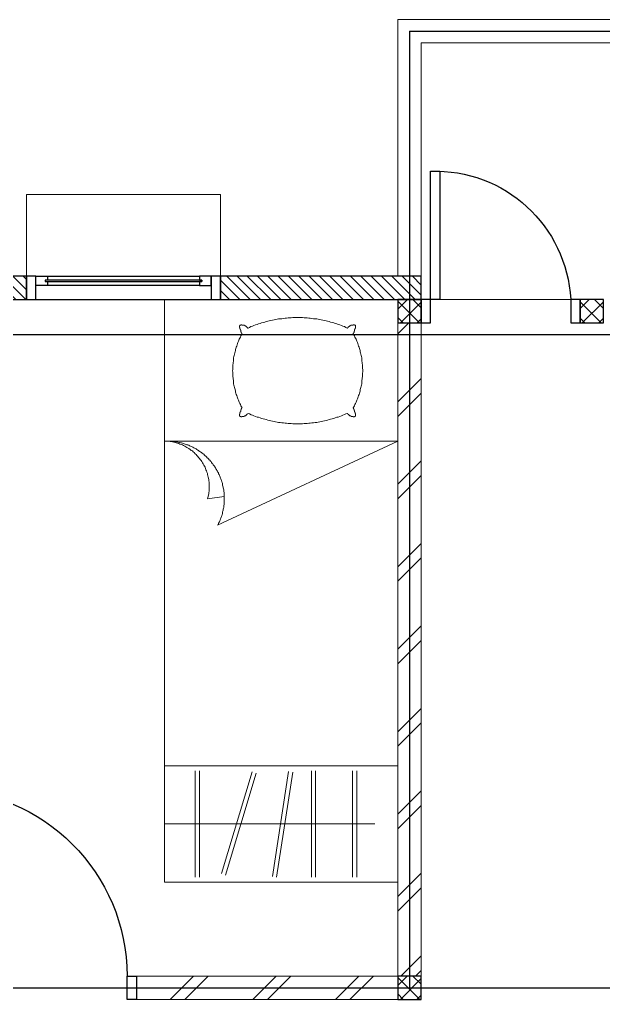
# Model space of a CAD drawing. Header units: millimetres. Extents: x -324 to 75, y -297 to 70.
# Drawn here: x -82.176 to -79.676, y 8.125 to 12.325 of the extents above; entities that cross this region are included whole.
import ezdxf

# ---------------------------------------------------------------- set-up
doc = ezdxf.new("R2010")
doc.units = ezdxf.units.MM
doc.layers.get('defpoints').update_dxf_attribs({"color": 1})
for name, color, linetype, lineweight in [('ars', 11, 'Continuous', 0), ('KOL', 1, 'Continuous', 30), ('KOLOM', 4, 'Continuous', 9), ('lan', 7, 'Continuous', 15), ('tem', 5, 'Continuous', 20)]:
    doc.layers.add(name, color=color, linetype=linetype, lineweight=lineweight)
doc.layers.add('as', color=1, linetype='Continuous', plot=False)
doc.layers.add('Kusen', color=30, linetype='Continuous')

# ---------------------------------------------------------------- blocks, each defined once
blk = doc.blocks.new('T. J2')
at = {"layer": 'Kusen'}
for p, q in [((-0.3692, 0.1), (0.2808, 0.1)), ((0.2808, 0.06), (-0.3692, 0.06)), ((-0.4192, 0), (0.3308, 0))]:
    blk.add_line(p, q, dxfattribs=at)
for points in [[(-0.4592, 0), (-0.4192, 0), (-0.4192, 0.1), (-0.4592, 0.1)], [(0.3308, 0), (0.3708, 0), (0.3708, 0.1), (0.3308, 0.1)]]:
    blk.add_lwpolyline(points, close=True, dxfattribs=at)
for points in [[(-0.3692, 0.0775), (-0.3692, 0.06), (-0.4192, 0.06), (-0.4192, 0.1), (-0.3692, 0.1), (-0.3692, 0.0825), (-0.3792, 0.0825), (-0.3792, 0.0775), (-0.3692, 0.0775)], [(0.2808, 0.0775), (0.2808, 0.06), (0.3308, 0.06), (0.3308, 0.1), (0.2808, 0.1), (0.2808, 0.0825), (0.2908, 0.0825), (0.2908, 0.0775), (0.2808, 0.0775)]]:
    blk.add_lwpolyline(points, dxfattribs=at)
at = {"layer": 'Kusen', "color": 141}
blk.add_lwpolyline([(-0.3792, 0.0775), (0.2908, 0.0775), (0.2908, 0.0825), (-0.3792, 0.0825)], close=True, dxfattribs=at)
blk = doc.blocks.new('K 10.10')
at = {"layer": 'ars'}
h = blk.add_hatch(dxfattribs=at)
h.set_pattern_fill('_USER', color=256, scale=0.05, angle=45, double=1, pattern_type=0)
h.set_pattern_definition([(45, (0, 0), (-0.035355339, 0.035355339), []), (135, (0, 0), (-0.035355339, -0.035355339), [])])
h.paths.add_polyline_path([(1560.5383, 1380.4069), (1560.6383, 1380.4069), (1560.6383, 1380.5069), (1560.5383, 1380.5069)])
at = {"layer": 'KOL'}
blk.add_lwpolyline([(1560.5383, 1380.4069), (1560.6383, 1380.4069), (1560.6383, 1380.5069), (1560.5383, 1380.5069)], close=True, dxfattribs=at)
blk = doc.blocks.new('P.60')
at = {"layer": 'Kusen'}
for points in [[(1472.8348, 997.5354), (1472.8748, 997.5354), (1472.8748, 997.4354), (1472.8348, 997.4354)], [(1473.4748, 997.5354), (1473.5148, 997.5354), (1473.5148, 997.4354), (1473.4748, 997.4354)], [(1472.8748, 996.8854), (1472.9148, 996.8854), (1472.9148, 997.4354), (1472.8748, 997.4354)]]:
    blk.add_lwpolyline(points, close=True, dxfattribs=at)
blk.add_arc((1472.8948, 997.4658), 0.5808, 268.0266, 356.9943, dxfattribs=at)
blk = doc.blocks.new('P.80')
at = {"layer": 'Kusen'}
for points in [[(-69.8094, -74.8368), (-69.7694, -74.8368), (-69.7694, -74.0368), (-69.8094, -74.0368)], [(-70.6094, -74.9368), (-70.5694, -74.9368), (-70.5694, -74.8368), (-70.6094, -74.8368)], [(-69.7694, -74.9368), (-69.7294, -74.9368), (-69.7294, -74.8368), (-69.7694, -74.8368)]]:
    blk.add_lwpolyline(points, close=True, dxfattribs=at)
blk.add_arc((-69.7694, -74.8368), 0.8, 90, 180, dxfattribs=at)
blk = doc.blocks.new('BED2')
blk.add_lwpolyline([(-0.4994, 1.9988), (0.4994, 1.9988), (0.4994, 0), (-0.4994, 0)], close=True)
for points in [[(0.4994, 1.9988), (0.4994, 0)], [(-0.1435, 1.8765), (-0.1435, 1.8765), (-0.1435, 1.8765), (-0.1447, 1.8765), (-0.1447, 1.8777), (-0.1447, 1.8789), (-0.1471, 1.8789), (-0.1471, 1.8814), (-0.1495, 1.8814), (-0.1495, 1.8826), (-0.1495, 1.8826), (-0.1495, 1.8838), (-0.1519, 1.8838), (-0.1519, 1.8862), (-0.1556, 1.8862), (-0.1556, 1.8874), (-0.158, 1.8874), (-0.158, 1.8886), (-0.1592, 1.8886), (-0.1592, 1.8886), (-0.1689, 1.8886), (-0.1689, 1.8898), (-0.1701, 1.8898), (-0.1701, 1.891), (-0.1737, 1.891), (-0.1737, 1.8898), (-0.1737, 1.8898), (-0.1737, 1.8886), (-0.1774, 1.8886), (-0.1774, 1.8886), (-0.1774, 1.8886), (-0.1774, 1.8862), (-0.1786, 1.8862), (-0.1786, 1.8789), (-0.1774, 1.8789), (-0.1774, 1.8765), (-0.1774, 1.8765), (-0.1774, 1.8729), (-0.1762, 1.8729), (-0.1762, 1.8705), (-0.1749, 1.8705), (-0.1749, 1.868), (-0.1737, 1.868), (-0.1737, 1.8668), (-0.1737, 1.8668), (-0.1737, 1.8632), (-0.1725, 1.8632), (-0.1725, 1.8608), (-0.1713, 1.8608), (-0.1713, 1.8571), (-0.1713, 1.8571), (-0.1713, 1.8559), (-0.1701, 1.8559), (-0.1701, 1.8547), (-0.1689, 1.8547), (-0.1689, 1.8523), (-0.1677, 1.8523)], [(0.2827, 1.8765), (0.2766, 1.8789), (0.2706, 1.8826), (0.2633, 1.885), (0.2573, 1.8874), (0.2512, 1.8898), (0.2439, 1.8923), (0.2379, 1.8947), (0.2306, 1.8959), (0.2246, 1.8983), (0.2185, 1.9007), (0.2113, 1.9019), (0.2052, 1.9044), (0.1979, 1.9056), (0.1919, 1.9068), (0.1846, 1.9092), (0.1786, 1.9104), (0.1713, 1.9116), (0.1653, 1.9128), (0.158, 1.914), (0.1519, 1.9153), (0.1447, 1.9165), (0.1374, 1.9165), (0.1314, 1.9177), (0.1241, 1.9189), (0.118, 1.9189), (0.1108, 1.9201), (0.1047, 1.9201), (0.0975, 1.9201), (0.0902, 1.9213), (0.0841, 1.9213), (0.0769, 1.9213), (0.0708, 1.9213), (0.0636, 1.9213), (0.0563, 1.9213), (0.0502, 1.9213), (0.043, 1.9201), (0.0369, 1.9201), (0.0297, 1.9201), (0.0224, 1.9189), (0.0163, 1.9189), (0.0091, 1.9177), (0.003, 1.9165), (-0.0042, 1.9165), (-0.0115, 1.9153), (-0.0176, 1.914), (-0.0248, 1.9128), (-0.0309, 1.9116), (-0.0381, 1.9104), (-0.0442, 1.9092), (-0.0515, 1.9068), (-0.0575, 1.9056), (-0.0648, 1.9044), (-0.0708, 1.9019), (-0.0781, 1.9007), (-0.0841, 1.8983), (-0.0902, 1.8959), (-0.0975, 1.8947), (-0.1035, 1.8923), (-0.1108, 1.8898), (-0.1168, 1.8874), (-0.1229, 1.885), (-0.1301, 1.8826), (-0.1362, 1.8789), (-0.1423, 1.8765)], [(0.3081, 1.8523), (0.3081, 1.8523), (0.3081, 1.8547), (0.3093, 1.8547), (0.3093, 1.8559), (0.3105, 1.8559), (0.3105, 1.8571), (0.3117, 1.8571), (0.3117, 1.8608), (0.3117, 1.8608), (0.3117, 1.8632), (0.313, 1.8632), (0.313, 1.8668), (0.3142, 1.8668), (0.3142, 1.868), (0.3142, 1.868), (0.3142, 1.8705), (0.3154, 1.8705), (0.3154, 1.8729), (0.3166, 1.8729), (0.3166, 1.8765), (0.3178, 1.8765), (0.3178, 1.8789), (0.3178, 1.8789), (0.3178, 1.8862), (0.3178, 1.8862), (0.3178, 1.8886), (0.3166, 1.8886), (0.3166, 1.8886), (0.3142, 1.8886), (0.3142, 1.8898), (0.313, 1.8898), (0.313, 1.891), (0.3093, 1.891), (0.3093, 1.8898), (0.3081, 1.8898), (0.3081, 1.8886), (0.2996, 1.8886), (0.2996, 1.8886), (0.2972, 1.8886), (0.2972, 1.8874), (0.296, 1.8874), (0.296, 1.8862), (0.2924, 1.8862), (0.2924, 1.8838), (0.29, 1.8838), (0.29, 1.8826), (0.2887, 1.8826), (0.2887, 1.8814), (0.2863, 1.8814), (0.2863, 1.8789), (0.2851, 1.8789), (0.2851, 1.8777), (0.2839, 1.8777), (0.2839, 1.8765), (0.2839, 1.8765), (0.2839, 1.8765), (0.2827, 1.8765)], [(-0.1677, 1.8523), (-0.1701, 1.8475), (-0.1725, 1.8426), (-0.1749, 1.8378), (-0.1774, 1.8329), (-0.1798, 1.8293), (-0.1822, 1.8245), (-0.1834, 1.8196), (-0.1858, 1.8148), (-0.187, 1.8099), (-0.1895, 1.8051), (-0.1907, 1.799), (-0.1931, 1.7942), (-0.1943, 1.7893), (-0.1955, 1.7845), (-0.1967, 1.7797), (-0.1979, 1.7748), (-0.1992, 1.77), (-0.2004, 1.7651), (-0.2016, 1.7591), (-0.2028, 1.7542), (-0.204, 1.7494), (-0.204, 1.7446), (-0.2052, 1.7397), (-0.2052, 1.7349), (-0.2064, 1.7288), (-0.2064, 1.724), (-0.2076, 1.7191), (-0.2076, 1.7143), (-0.2076, 1.7082), (-0.2076, 1.7034), (-0.2076, 1.6985), (-0.2088, 1.6937), (-0.2076, 1.6877), (-0.2076, 1.6828), (-0.2076, 1.678), (-0.2076, 1.6731), (-0.2076, 1.6683), (-0.2064, 1.6622), (-0.2064, 1.6574), (-0.2052, 1.6525), (-0.2052, 1.6477), (-0.204, 1.6429), (-0.204, 1.6368), (-0.2028, 1.632), (-0.2016, 1.6271), (-0.2004, 1.6223), (-0.1992, 1.6174), (-0.1979, 1.6126), (-0.1967, 1.6065), (-0.1955, 1.6017), (-0.1943, 1.5969), (-0.1931, 1.592), (-0.1907, 1.5872), (-0.1895, 1.5823), (-0.187, 1.5775), (-0.1858, 1.5726), (-0.1834, 1.5678), (-0.1822, 1.563), (-0.1798, 1.5581), (-0.1774, 1.5533), (-0.1749, 1.5484), (-0.1725, 1.5436), (-0.1701, 1.5387), (-0.1677, 1.5339)], [(0.3081, 1.5339), (0.3105, 1.5387), (0.313, 1.5436), (0.3154, 1.5484), (0.3178, 1.5533), (0.3202, 1.5581), (0.3226, 1.563), (0.3238, 1.5678), (0.3263, 1.5726), (0.3275, 1.5775), (0.3299, 1.5823), (0.3311, 1.5872), (0.3335, 1.592), (0.3347, 1.5969), (0.336, 1.6017), (0.3372, 1.6065), (0.3384, 1.6126), (0.3396, 1.6174), (0.3408, 1.6223), (0.342, 1.6271), (0.3432, 1.632), (0.3444, 1.6368), (0.3444, 1.6429), (0.3456, 1.6477), (0.3456, 1.6525), (0.3469, 1.6574), (0.3469, 1.6622), (0.3481, 1.6683), (0.3481, 1.6731), (0.3481, 1.678), (0.3481, 1.6828), (0.3493, 1.6889), (0.3493, 1.6937), (0.3493, 1.6985), (0.3481, 1.7034), (0.3481, 1.7082), (0.3481, 1.7143), (0.3481, 1.7191), (0.3469, 1.724), (0.3469, 1.7288), (0.3456, 1.7349), (0.3456, 1.7397), (0.3444, 1.7446), (0.3444, 1.7494), (0.3432, 1.7542), (0.342, 1.7591), (0.3408, 1.7651), (0.3396, 1.77), (0.3384, 1.7748), (0.3372, 1.7797), (0.336, 1.7845), (0.3347, 1.7893), (0.3335, 1.7942), (0.3311, 1.799), (0.3299, 1.8051), (0.3275, 1.8099), (0.3263, 1.8148), (0.3238, 1.8196), (0.3226, 1.8245), (0.3202, 1.8293), (0.3178, 1.8329), (0.3154, 1.8378), (0.313, 1.8426), (0.3105, 1.8475), (0.3081, 1.8523)], [(-0.1677, 1.5339), (-0.1689, 1.5339), (-0.1689, 1.5327), (-0.1701, 1.5327), (-0.1701, 1.5303), (-0.1713, 1.5303), (-0.1713, 1.5278), (-0.1713, 1.5278), (-0.1713, 1.5254), (-0.1725, 1.5254), (-0.1725, 1.523), (-0.1737, 1.523), (-0.1737, 1.5206), (-0.1737, 1.5206), (-0.1737, 1.5182), (-0.1749, 1.5182), (-0.1749, 1.5169), (-0.1762, 1.5169), (-0.1762, 1.5145), (-0.1774, 1.5145), (-0.1774, 1.5097), (-0.1774, 1.5097), (-0.1774, 1.5073), (-0.1786, 1.5073), (-0.1786, 1.5), (-0.1774, 1.5), (-0.1774, 1.4988), (-0.1774, 1.4988), (-0.1774, 1.4976), (-0.1737, 1.4976), (-0.1737, 1.4964), (-0.1737, 1.4964), (-0.1737, 1.4964), (-0.1701, 1.4964), (-0.1701, 1.4964), (-0.1689, 1.4964), (-0.1689, 1.4976), (-0.1592, 1.4976), (-0.1592, 1.4988), (-0.158, 1.4988), (-0.158, 1.5), (-0.1556, 1.5), (-0.1556, 1.5), (-0.1519, 1.5), (-0.1519, 1.5024), (-0.1495, 1.5024), (-0.1495, 1.5048), (-0.1495, 1.5048), (-0.1495, 1.5061), (-0.1471, 1.5061), (-0.1471, 1.5073), (-0.1447, 1.5073), (-0.1447, 1.5085), (-0.1447, 1.5085), (-0.1435, 1.5085), (-0.1435, 1.5097), (-0.1435, 1.5097)], [(0.2839, 1.5097), (0.2839, 1.5085), (0.2839, 1.5085), (0.2839, 1.5085), (0.2851, 1.5085), (0.2851, 1.5073), (0.2863, 1.5073), (0.2863, 1.5061), (0.2887, 1.5061), (0.2887, 1.5048), (0.29, 1.5048), (0.29, 1.5024), (0.2924, 1.5024), (0.2924, 1.5), (0.296, 1.5), (0.296, 1.5), (0.2972, 1.5), (0.2972, 1.4988), (0.2996, 1.4988), (0.2996, 1.4976), (0.3081, 1.4976), (0.3081, 1.4964), (0.3093, 1.4964), (0.3093, 1.4964), (0.313, 1.4964), (0.313, 1.4964), (0.3142, 1.4964), (0.3142, 1.4976), (0.3166, 1.4976), (0.3166, 1.4988), (0.3178, 1.4988), (0.3178, 1.5), (0.3178, 1.5), (0.3178, 1.5073), (0.3178, 1.5073), (0.3178, 1.5097), (0.3166, 1.5097), (0.3166, 1.5145), (0.3154, 1.5145), (0.3154, 1.5169), (0.3142, 1.5169), (0.3142, 1.5182), (0.3142, 1.5182), (0.3142, 1.5206), (0.313, 1.5206), (0.313, 1.523), (0.3117, 1.523), (0.3117, 1.5254), (0.3117, 1.5254), (0.3117, 1.5278), (0.3105, 1.5278), (0.3105, 1.5303), (0.3093, 1.5303), (0.3093, 1.5327), (0.3081, 1.5327), (0.3081, 1.5339), (0.3081, 1.5339)], [(-0.1423, 1.5109), (-0.1362, 1.5085), (-0.1289, 1.5048), (-0.1229, 1.5024), (-0.1168, 1.5), (-0.1108, 1.4976), (-0.1035, 1.4952), (-0.0975, 1.4939), (-0.0902, 1.4915), (-0.0841, 1.4891), (-0.0781, 1.4879), (-0.0708, 1.4855), (-0.0648, 1.4843), (-0.0575, 1.4818), (-0.0515, 1.4806), (-0.0442, 1.4794), (-0.0381, 1.477), (-0.0309, 1.4758), (-0.0248, 1.4746), (-0.0176, 1.4734), (-0.0115, 1.4722), (-0.0042, 1.4722), (0.003, 1.4709), (0.0091, 1.4697), (0.0163, 1.4685), (0.0224, 1.4685), (0.0297, 1.4673), (0.0369, 1.4673), (0.043, 1.4673), (0.0502, 1.4661), (0.0563, 1.4661), (0.0636, 1.4661), (0.0708, 1.4661), (0.0769, 1.4661), (0.0841, 1.4661), (0.0902, 1.4661), (0.0975, 1.4673), (0.1047, 1.4673), (0.1108, 1.4673), (0.118, 1.4685), (0.1241, 1.4685), (0.1314, 1.4697), (0.1386, 1.4709), (0.1447, 1.4722), (0.1519, 1.4722), (0.158, 1.4734), (0.1653, 1.4746), (0.1713, 1.4758), (0.1786, 1.477), (0.1846, 1.4794), (0.1919, 1.4806), (0.1979, 1.4818), (0.2052, 1.4843), (0.2113, 1.4855), (0.2185, 1.4879), (0.2246, 1.4891), (0.2306, 1.4915), (0.2379, 1.4939), (0.2439, 1.4952), (0.2512, 1.4976), (0.2573, 1.5), (0.2633, 1.5024), (0.2706, 1.5061), (0.2766, 1.5085), (0.2827, 1.5109)], [(0.2827, 1.5097), (0.2839, 1.5097)], [(-0.3154, 1.1441), (-0.3142, 1.1501), (-0.313, 1.155), (-0.3117, 1.161), (-0.3105, 1.1659), (-0.3105, 1.1719), (-0.3093, 1.1768), (-0.3093, 1.1828), (-0.3081, 1.1877), (-0.3081, 1.1937), (-0.3081, 1.1998), (-0.3081, 1.2046), (-0.3093, 1.2107), (-0.3093, 1.2155), (-0.3105, 1.2215), (-0.3105, 1.2264), (-0.3117, 1.2324), (-0.313, 1.2373), (-0.3142, 1.2433), (-0.3154, 1.2482), (-0.3166, 1.253), (-0.319, 1.2591), (-0.3202, 1.2639), (-0.3226, 1.2688), (-0.3238, 1.2748), (-0.3263, 1.2797), (-0.3287, 1.2845), (-0.3311, 1.2893), (-0.3347, 1.2942), (-0.3372, 1.299), (-0.3396, 1.3039), (-0.3432, 1.3087), (-0.3469, 1.3136), (-0.3505, 1.3172), (-0.3541, 1.322), (-0.3577, 1.3257), (-0.3614, 1.3305), (-0.365, 1.3341), (-0.3686, 1.3378), (-0.3735, 1.3426), (-0.3771, 1.3462), (-0.3808, 1.3499), (-0.3856, 1.3523), (-0.3904, 1.3559), (-0.3953, 1.3596), (-0.3989, 1.362), (-0.4038, 1.3644), (-0.4086, 1.368), (-0.4134, 1.3705), (-0.4183, 1.3729), (-0.4231, 1.3753), (-0.4292, 1.3777), (-0.434, 1.3789), (-0.4389, 1.3814), (-0.4437, 1.3826), (-0.4498, 1.385), (-0.4546, 1.3862), (-0.4607, 1.3874), (-0.4655, 1.3886), (-0.4715, 1.3898), (-0.4764, 1.3898), (-0.4824, 1.391), (-0.4873, 1.391), (-0.4933, 1.3923), (-0.4994, 1.3923)], [(-0.2718, 1.0315), (-0.2706, 1.0351), (-0.2682, 1.0387), (-0.2669, 1.0424), (-0.2645, 1.046), (-0.2633, 1.0496), (-0.2621, 1.0533), (-0.2609, 1.0581), (-0.2585, 1.0617), (-0.2573, 1.0654), (-0.2561, 1.069), (-0.2548, 1.0726), (-0.2536, 1.0763), (-0.2524, 1.0811), (-0.2512, 1.0847), (-0.2512, 1.0884), (-0.25, 1.092), (-0.2488, 1.0956), (-0.2488, 1.1005), (-0.2476, 1.1041), (-0.2464, 1.1077), (-0.2464, 1.1114), (-0.2464, 1.1162), (-0.2452, 1.1199), (-0.2452, 1.1235), (-0.2452, 1.1283), (-0.2439, 1.132), (-0.2439, 1.1356), (-0.2439, 1.1392), (-0.2439, 1.1441), (-0.2439, 1.1477), (-0.2439, 1.1513), (-0.2439, 1.1562), (-0.2439, 1.1598), (-0.2452, 1.1634), (-0.2452, 1.1671), (-0.2452, 1.1719), (-0.2464, 1.1755), (-0.2464, 1.1792), (-0.2464, 1.1828), (-0.2476, 1.1877), (-0.2488, 1.1913), (-0.2488, 1.1949), (-0.25, 1.1985), (-0.2512, 1.2034), (-0.2512, 1.207), (-0.2524, 1.2107), (-0.2536, 1.2143), (-0.2548, 1.2179), (-0.2561, 1.2228), (-0.2573, 1.2264), (-0.2585, 1.23), (-0.2597, 1.2337), (-0.2621, 1.2373), (-0.2633, 1.2409), (-0.2645, 1.2446), (-0.2657, 1.2482), (-0.2682, 1.2518), (-0.2694, 1.2554), (-0.2718, 1.2591), (-0.273, 1.2627), (-0.2754, 1.2663), (-0.2778, 1.27), (-0.2803, 1.2736), (-0.2815, 1.2772), (-0.2839, 1.2809), (-0.2863, 1.2845), (-0.2887, 1.2869), (-0.2912, 1.2906), (-0.2936, 1.2942), (-0.296, 1.2966), (-0.2984, 1.3002), (-0.3008, 1.3039), (-0.3033, 1.3063), (-0.3057, 1.3099), (-0.3093, 1.3123), (-0.3117, 1.316), (-0.3142, 1.3184), (-0.3178, 1.3208), (-0.3202, 1.3245), (-0.3226, 1.3269), (-0.3263, 1.3293), (-0.3287, 1.3317), (-0.3323, 1.3354), (-0.3347, 1.3378), (-0.3384, 1.3402), (-0.342, 1.3426), (-0.3444, 1.345), (-0.3481, 1.3475), (-0.3517, 1.3487), (-0.3541, 1.3511), (-0.3577, 1.3535), (-0.3614, 1.3559), (-0.365, 1.3584), (-0.3686, 1.3596), (-0.3711, 1.362), (-0.3747, 1.3632), (-0.3783, 1.3656), (-0.382, 1.3668), (-0.3856, 1.3692), (-0.3892, 1.3705), (-0.3929, 1.3717), (-0.3965, 1.3741), (-0.4001, 1.3753), (-0.4038, 1.3765), (-0.4074, 1.3777), (-0.411, 1.3789), (-0.4159, 1.3801), (-0.4195, 1.3814), (-0.4231, 1.3826), (-0.4268, 1.3838), (-0.4304, 1.385), (-0.4352, 1.3862), (-0.4389, 1.3862), (-0.4425, 1.3874), (-0.4461, 1.3886), (-0.451, 1.3886), (-0.4546, 1.3898), (-0.4582, 1.3898), (-0.4619, 1.391), (-0.4667, 1.391), (-0.4703, 1.391), (-0.474, 1.3923), (-0.4788, 1.3923), (-0.4824, 1.3923), (-0.4873, 1.3923), (-0.4909, 1.3923), (-0.4946, 1.3923), (-0.4994, 1.3923)], [(-0.4994, 1.391), (0.4994, 1.391)], [(0.4994, 1.391), (-0.273, 1.0315)], [(-0.2439, 1.1538), (-0.3166, 1.1441)], [(-0.4994, 0), (0.4994, 0)], [(0.4994, -0.4988), (-0.4994, -0.4988), (-0.4994, 0), (0.4994, 0), (0.4994, -0.4988)], [(-0.3686, -0.0218), (-0.3686, -0.477)], [(-0.3505, -0.477), (-0.3505, -0.0218)], [(-0.1241, -0.0254), (-0.2561, -0.4613)], [(-0.2391, -0.4685), (-0.1071, -0.0315)], [(0.0309, -0.0242), (-0.0381, -0.4746)], [(-0.02, -0.477), (0.0502, -0.0266)], [(0.1289, -0.0218), (0.1289, -0.477)], [(0.1471, -0.477), (0.1471, -0.0218)], [(0.3057, -0.0218), (0.3057, -0.477)], [(0.3238, -0.477), (0.3238, -0.0218)], [(0.4001, -0.2494), (-0.4994, -0.2494)]]:
    blk.add_lwpolyline(points)
blk = doc.blocks.new('A-2')
at = {"layer": 'ars'}
h = blk.add_hatch(dxfattribs=at)
h.set_pattern_fill('ANSI31', color=256, scale=0.25, angle=180, style=0)
h.set_pattern_definition([(135, (-519.768732, -326.73004), (0.0220970869, 0.0220970869), [])])
h.paths.add_polyline_path([(-30.455, 13.3695), (-29.53, 13.3695), (-29.53, 13.4695), (-30.455, 13.4695)])
h = blk.add_hatch(dxfattribs=at)
h.set_pattern_fill('ANSI31', color=256, scale=0.25, angle=180, style=0)
h.set_pattern_definition([(135, (-518.013732, -326.73004), (0.0220970869, 0.0220970869), [])])
h.paths.add_polyline_path([(-28.7, 13.3695), (-27.84, 13.3695), (-27.84, 13.4695), (-28.7, 13.4695)])
h = blk.add_hatch(dxfattribs=at)
h.set_pattern_fill('TEMBOK', color=256, scale=0.25)
h.set_pattern_definition([(45, (6.5428, -0.8551), (-0.1767767, 0.1767767), []), (45, (6.6053, -0.8551), (-0.1767767, 0.1767767), [])])
h.paths.add_polyline_path([(-27.84, 10.4695), (-27.94, 10.4695), (-27.94, 13.2695), (-27.84, 13.2695)])
h = blk.add_hatch(dxfattribs=at)
h.set_pattern_fill('TEMBOK', color=256, scale=0.25)
h.set_pattern_definition([(45, (7.4228, -0.8551), (-0.1767767, 0.1767767), []), (45, (7.4853, -0.8551), (-0.1767767, 0.1767767), [])])
h.paths.add_polyline_path([(-29.06, 10.3695), (-27.94, 10.3695), (-27.94, 10.4695), (-29.06, 10.4695)])
at = {"layer": 'as'}
for p, q in [((-27.89, 14.5195), (-27.89, 10.4195)), ((-27.89, 14.5195), (-26.29, 14.5195)), ((-32.49, 13.2195), (41.91, 13.2195)), ((-32.49, 10.4195), (-26.29, 10.4195))]:
    blk.add_line(p, q, dxfattribs=at)
at = {"layer": 'KOL'}
for points in [[(-30.455, 13.3695), (-29.53, 13.3695), (-29.53, 13.4695), (-30.455, 13.4695)], [(-28.7, 13.3695), (-27.84, 13.3695), (-27.84, 13.4695), (-28.7, 13.4695)]]:
    blk.add_lwpolyline(points, close=True, dxfattribs=at)
at = {"layer": 'lan'}
for p, q in [((-27.94, 13.4695), (-27.94, 14.5695)), ((-27.94, 14.5695), (-26.24, 14.5695)), ((-27.84, 13.4695), (-27.84, 14.4695)), ((-27.84, 14.4695), (-26.34, 14.4695)), ((-28.7, 13.8195), (-29.53, 13.8195)), ((-29.53, 13.4695), (-29.53, 13.8195)), ((-28.7, 13.4695), (-28.7, 13.8195)), ((-27.76, 13.3695), (-27.2, 13.3695))]:
    blk.add_line(p, q, dxfattribs=at)
at = {"layer": 'tem'}
for points in [[(-27.94, 10.4695), (-27.84, 10.4695), (-27.84, 13.2695), (-27.94, 13.2695)], [(-27.94, 10.4695), (-29.06, 10.4695), (-29.06, 10.3695), (-27.94, 10.3695)]]:
    blk.add_lwpolyline(points, close=True, dxfattribs=at)
at = {"layer": 'ars'}
blk.add_blockref('BED2', (-28.4394, 11.3708), dxfattribs=at)
at = {"layer": 'KOLOM', "extrusion": (0, 0, -1), "xscale": -1, "zscale": -1, "rotation": 180}
for p in [(-1532.6983, 1393.7764), (-1533.4783, 1393.7764), (-1532.6983, 1390.8764)]:
    blk.add_blockref('K 10.10', p, dxfattribs=at)
at = {"layer": 'Kusen', "xscale": -1, "rotation": 180}
blk.add_blockref('P.60', (-1500.6748, 1010.8049), dxfattribs=at)
at = {"layer": 'Kusen'}
blk.add_blockref('T. J2', (-29.0708, 13.3695), dxfattribs=at)
at = {"layer": 'Kusen', "xscale": -1}
blk.add_blockref('P.80', (-99.6694, 85.3064), dxfattribs=at)

msp = doc.modelspace()

# ---------------------------------------------------------------- block references
at = {"layer": 'defpoints'}
msp.add_blockref('A-2', (-52.6163, -2.2441), dxfattribs=at)

doc.saveas('drawing.dxf')
